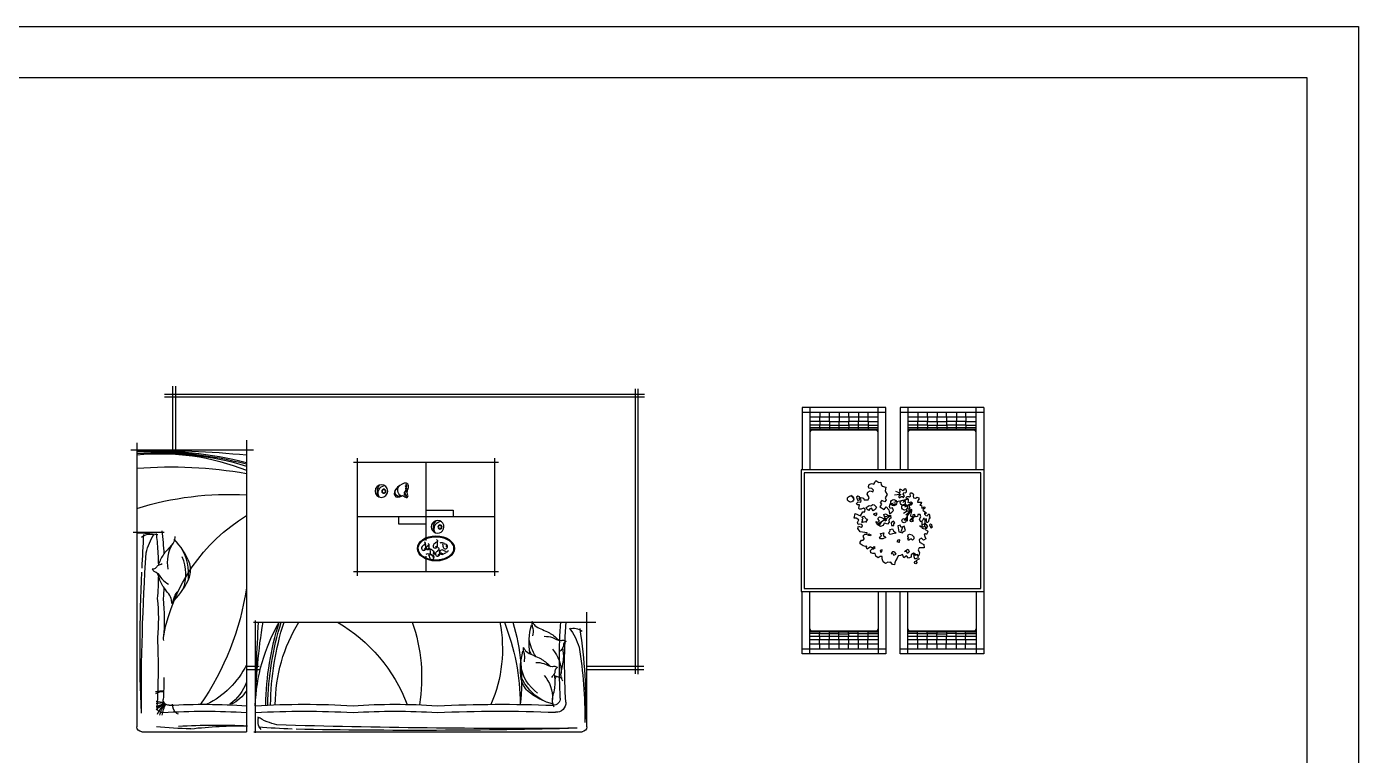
# Model space of a CAD drawing. Header units: inches. Extents: x 6.4 to 48.9, y 11.7 to 36.5.
# Drawn here: x 18.63 to 27.38, y 31.71 to 36.51 of the extents above; entities that cross this region are included whole.
import ezdxf

# ---------------------------------------------------------------- set-up
doc = ezdxf.new("R2010")
doc.units = ezdxf.units.IN
doc.header["$MEASUREMENT"] = 0
for name, color, linetype in [('02', 2, 'Continuous'), ('1', 1, 'Continuous'), ('4', 4, 'Continuous'), ('kadrbm', 4, 'Continuous')]:
    doc.layers.add(name, color=color, linetype=linetype)

# ---------------------------------------------------------------- blocks, each defined once
blk = doc.blocks.new('kadrbm')
at = {"layer": 'kadrbm', "color": 4}
blk.add_lwpolyline([(0, 0), (0, 24.7972), (21, 24.7972), (21, 0), (0, 0)], close=True, dxfattribs=at)
blk.add_lwpolyline([(20.6631, 0.3257), (20.6631, 24.4603), (0.3369, 24.4603), (0.3369, 0.3257), (20.6631, 0.3257)], dxfattribs=at)

msp = doc.modelspace()

# ---------------------------------------------------------------- linework, layer by layer
at = {"layer": '02'}
for p, q in [((23.8451, 33.971), (23.8451, 33.937)), ((23.9058, 33.971), (23.9083, 33.8528)), ((23.9723, 33.971), (23.9697, 33.8528)), ((24.0326, 33.971), (24.0326, 33.937)), ((24.0991, 33.971), (24.0966, 33.8528)), ((24.1594, 33.971), (24.1619, 33.8528)), ((24.4883, 33.971), (24.4861, 33.8528)), ((24.5489, 33.971), (24.5489, 33.937)), ((24.6154, 33.971), (24.6154, 33.937)), ((24.6757, 33.971), (24.6783, 33.8528)), ((24.7422, 33.971), (24.7397, 33.8528)), ((24.8026, 33.971), (24.8026, 33.937)), ((24.2286, 33.9386), (23.7786, 33.9386)), ((23.8451, 33.91), (23.7786, 33.91)), ((23.8451, 33.8877), (23.7786, 33.8877)), ((23.8429, 33.9386), (23.8429, 33.91)), ((23.9083, 33.9119), (23.8429, 33.9119)), ((23.8429, 33.8877), (23.8429, 33.8686)), ((23.9083, 33.8858), (23.8429, 33.8858)), ((23.8451, 33.9119), (23.8451, 33.8858)), ((23.9058, 33.91), (23.9723, 33.91)), ((23.9058, 33.8877), (23.9723, 33.8877)), ((23.9697, 33.9119), (24.0351, 33.9119)), ((23.9697, 33.8858), (24.0351, 33.8858)), ((24.0326, 33.9119), (24.0326, 33.8858)), ((24.0991, 33.91), (24.0326, 33.91)), ((24.0991, 33.8877), (24.0326, 33.8877)), ((24.0348, 33.9386), (24.0348, 33.91)), ((24.0348, 33.8877), (24.0348, 33.8686)), ((24.1619, 33.9119), (24.0966, 33.9119)), ((24.1619, 33.8858), (24.0966, 33.8858)), ((24.1594, 33.91), (24.2286, 33.91)), ((24.1594, 33.8877), (24.2286, 33.8877)), ((24.8718, 33.9386), (24.4218, 33.9386)), ((24.4883, 33.91), (24.4218, 33.91)), ((24.4883, 33.8877), (24.4218, 33.8877)), ((24.5514, 33.9119), (24.4861, 33.9119)), ((24.5514, 33.8858), (24.4861, 33.8858)), ((24.5489, 33.9119), (24.5489, 33.8858)), ((24.5489, 33.91), (24.6154, 33.91)), ((24.5489, 33.8877), (24.6154, 33.8877)), ((24.5511, 33.9386), (24.5511, 33.91)), ((24.5511, 33.8877), (24.5511, 33.8686)), ((24.6129, 33.9119), (24.6783, 33.9119)), ((24.6129, 33.8858), (24.6783, 33.8858)), ((24.6132, 33.9386), (24.6132, 33.91)), ((24.6132, 33.8877), (24.6132, 33.8686)), ((24.6154, 33.9119), (24.6154, 33.8858)), ((24.7422, 33.91), (24.6757, 33.91)), ((24.7422, 33.8877), (24.6757, 33.8877)), ((24.8051, 33.9119), (24.7397, 33.9119)), ((24.8051, 33.8858), (24.7397, 33.8858)), ((24.8026, 33.9119), (24.8026, 33.8858)), ((24.8026, 33.91), (24.8718, 33.91)), ((24.8026, 33.8877), (24.8718, 33.8877)), ((24.8048, 33.9386), (24.8048, 33.91)), ((24.8048, 33.8877), (24.8048, 33.8686)), ((24.2286, 33.8686), (23.7786, 33.8686)), ((24.2286, 33.8585), (23.7786, 33.8585)), ((24.2286, 33.8528), (23.7786, 33.8528)), ((23.8429, 33.8585), (23.8429, 33.8528)), ((23.8451, 33.8702), (23.8451, 33.8576)), ((24.0326, 33.8702), (24.0326, 33.8576)), ((24.0351, 33.8585), (24.0351, 33.8528)), ((24.8718, 33.8686), (24.4218, 33.8686)), ((24.8718, 33.8585), (24.4218, 33.8585)), ((24.8718, 33.8528), (24.4218, 33.8528)), ((24.5489, 33.8702), (24.5489, 33.8576)), ((24.5514, 33.8585), (24.5514, 33.8528)), ((24.6129, 33.8585), (24.6129, 33.8528)), ((24.6154, 33.8702), (24.6154, 33.8576)), ((24.8026, 33.8702), (24.8026, 33.8576)), ((24.8051, 33.8585), (24.8051, 33.8528)), ((24.3667, 33.4419), (24.3429, 33.4503)), ((24.0494, 33.4265), (24.0686, 33.4011)), ((24.4266, 33.4001), (24.3301, 33.3774)), ((24.3701, 33.4318), (24.3354, 33.4259)), ((24.4095, 33.3961), (24.3895, 33.377)), ((24.4219, 33.3587), (24.3927, 33.3591)), ((24.4524, 33.3737), (24.4013, 33.347)), ((24.451, 33.3765), (24.4219, 33.3587)), ((24.4187, 33.3219), (24.3935, 33.3062)), ((24.417, 33.2844), (24.3976, 33.2587)), ((24.4097, 33.2961), (24.4357, 33.3178)), ((24.4161, 33.2557), (24.417, 33.2844)), ((24.4191, 33.29), (24.4178, 33.2557)), ((24.4458, 33.3305), (24.4191, 33.29)), ((24.4357, 33.3178), (24.4405, 33.3269)), ((24.4573, 33.2787), (24.4414, 33.2653)), ((24.4682, 33.2955), (24.4476, 33.2594)), ((24.535, 33.2669), (24.5324, 33.2203)), ((24.5139, 33.2531), (24.5156, 33.2248)), ((24.535, 33.2416), (24.551, 33.2204)), ((24.4986, 33.0077), (24.4742, 32.9934)), ((24.2286, 32.5326), (23.7786, 32.5326)), ((23.8451, 32.5268), (23.7786, 32.5268)), ((23.8451, 32.5167), (23.7786, 32.5167)), ((24.2286, 32.4976), (23.7786, 32.4976)), ((23.8429, 32.5268), (23.8429, 32.5326)), ((23.9083, 32.5278), (23.8429, 32.5278)), ((23.8429, 32.4976), (23.8429, 32.5167)), ((23.9083, 32.5151), (23.8429, 32.5151)), ((23.8451, 32.5151), (23.8451, 32.5278)), ((23.8451, 32.4734), (23.8451, 32.4995)), ((23.9058, 32.4143), (23.9083, 32.5326)), ((23.9058, 32.5268), (23.9723, 32.5268)), ((23.9058, 32.5167), (23.9723, 32.5167)), ((23.9723, 32.4143), (23.9697, 32.5326)), ((23.9697, 32.5278), (24.0351, 32.5278)), ((23.9697, 32.5151), (24.0351, 32.5151)), ((24.0326, 32.5151), (24.0326, 32.5278)), ((24.0991, 32.5268), (24.0326, 32.5268)), ((24.0991, 32.5167), (24.0326, 32.5167)), ((24.0326, 32.4734), (24.0326, 32.4995)), ((24.0348, 32.4976), (24.0348, 32.5167)), ((24.0351, 32.5268), (24.0351, 32.5326)), ((24.0991, 32.4143), (24.0966, 32.5326)), ((24.1619, 32.5278), (24.0966, 32.5278)), ((24.1619, 32.5151), (24.0966, 32.5151)), ((24.1594, 32.4143), (24.1619, 32.5326)), ((24.1594, 32.5268), (24.2286, 32.5268)), ((24.1594, 32.5167), (24.2286, 32.5167)), ((24.8718, 32.5326), (24.4218, 32.5326)), ((24.4883, 32.5268), (24.4218, 32.5268)), ((24.4883, 32.5167), (24.4218, 32.5167)), ((24.8718, 32.4976), (24.4218, 32.4976)), ((24.4883, 32.4143), (24.4861, 32.5326)), ((24.5514, 32.5278), (24.4861, 32.5278)), ((24.5514, 32.5151), (24.4861, 32.5151)), ((24.5489, 32.5151), (24.5489, 32.5278)), ((24.5489, 32.5268), (24.6154, 32.5268)), ((24.5489, 32.5167), (24.6154, 32.5167)), ((24.5489, 32.4734), (24.5489, 32.4995)), ((24.5511, 32.4976), (24.5511, 32.5167)), ((24.5514, 32.5268), (24.5514, 32.5326)), ((24.6129, 32.5268), (24.6129, 32.5326)), ((24.6129, 32.5278), (24.6783, 32.5278)), ((24.6129, 32.5151), (24.6783, 32.5151)), ((24.6132, 32.4976), (24.6132, 32.5167)), ((24.6154, 32.5151), (24.6154, 32.5278)), ((24.6154, 32.4734), (24.6154, 32.4995)), ((24.6757, 32.4143), (24.6783, 32.5326)), ((24.7422, 32.5268), (24.6757, 32.5268)), ((24.7422, 32.5167), (24.6757, 32.5167)), ((24.7422, 32.4143), (24.7397, 32.5326)), ((24.8051, 32.5278), (24.7397, 32.5278)), ((24.8051, 32.5151), (24.7397, 32.5151)), ((24.8026, 32.5151), (24.8026, 32.5278)), ((24.8026, 32.5268), (24.8718, 32.5268)), ((24.8026, 32.5167), (24.8718, 32.5167)), ((24.8026, 32.4734), (24.8026, 32.4995)), ((24.8048, 32.4976), (24.8048, 32.5167)), ((24.8051, 32.5268), (24.8051, 32.5326)), ((24.2286, 32.4753), (23.7786, 32.4753)), ((24.2286, 32.4467), (23.7786, 32.4467)), ((23.8429, 32.4467), (23.8429, 32.4753)), ((23.8451, 32.4143), (23.8451, 32.4483)), ((24.0326, 32.4143), (24.0326, 32.4483)), ((24.0348, 32.4467), (24.0348, 32.4753)), ((24.8718, 32.4753), (24.4218, 32.4753)), ((24.8718, 32.4467), (24.4218, 32.4467)), ((24.5489, 32.4143), (24.5489, 32.4483)), ((24.5511, 32.4467), (24.5511, 32.4753)), ((24.6132, 32.4467), (24.6132, 32.4753)), ((24.6154, 32.4143), (24.6154, 32.4483)), ((24.8026, 32.4143), (24.8026, 32.4483)), ((24.8048, 32.4467), (24.8048, 32.4753)), ((20.0746, 32.302), (20.1594, 32.302)), ((20.0746, 32.2795), (20.1594, 32.2795))]:
    msp.add_line(p, q, dxfattribs=at)
for points in [[(24.0879, 33.4063), (24.095, 33.3909), (24.1092, 33.3971), (24.1021, 33.4042), (24.1073, 33.4153), (24.094, 33.4203), (24.0858, 33.4142)], [(24.5671, 33.2247), (24.573, 33.2119), (24.5848, 33.2171), (24.5789, 33.223), (24.5832, 33.2322), (24.5721, 33.2364), (24.5653, 33.2314)], [(24.4671, 33.0088), (24.4783, 33.0096), (24.4935, 33.0169), (24.4854, 33.035), (24.4732, 33.029), (24.4609, 33.0371), (24.463, 33.0229)]]:
    msp.add_lwpolyline(points, close=True, dxfattribs=at)
for centre, radius in [((24.0463, 33.4009), 0.0209), ((24.3301, 33.3774), 0.0202), ((24.3895, 33.377), 0.0162), ((24.4013, 33.347), 0.0186), ((24.3976, 33.2587), 0.0141), ((24.4476, 33.2594), 0.00906), ((24.5324, 33.2203), 0.0174), ((24.4742, 32.9834), 0.00863)]:
    msp.add_circle(centre, radius, dxfattribs=at)
for centre, start, end in [((23.7936, 33.8378), 89.99971, 180), ((24.2136, 33.8378), 0, 90.00029), ((24.4368, 33.8378), 89.99971, 180), ((24.8568, 33.8378), 0, 90.00029), ((23.7936, 32.5476), 180, 270.00029), ((24.2136, 32.5476), 269.99971, 0), ((24.4368, 32.5476), 180, 270.00029), ((24.8568, 32.5476), 269.99971, 0)]:
    msp.add_arc(centre, 0.015, start, end, dxfattribs=at)
at = {"layer": '02', "extrusion": (0, 0, -1)}
for centre, major_axis, start_param, end_param in [((19.4824, 31.3047), (-2.4111, 0.0009), 1.517408, 1.818592), ((19.4893, 27.9054), (5.8148, 0.0027), 4.689692, 4.813687), ((19.4321, 31.1553), (-2.5583, 0.001), 1.540117, 1.824283), ((19.4908, 31.6902), (-2.0144, 0.0016), 1.502351, 1.864054), ((19.5097, 32.1803), (1.5189, 0.0009), 4.610717, 5.094092), ((19.5827, 30.7992), (-2.8133, 0.0002), 1.489578, 1.746498), ((19.9578, 31.4088), (-2.0228, 0.0004), 1.267824, 1.628408), ((20.9625, 33.4534), (0.0417, 0.0001), 1.576582361648315, 7.859767668827901), ((20.9982, 33.4508), (-0.0629, 0.0004), -0.612907, 0.745486), ((20.9917, 33.4396), (0.0515, 0.0006), 2.652586, 4.535352), ((20.978, 33.4523), (0.00969, 0.00969), 4.712389, 10.995574), ((20.978, 33.4523), (0.00778, 0.00778), -1.570796, 4.712389), ((21.0813, 33.4473), (0.0298, 0.0001), 0.987897, 3.840176), ((21.1131, 33.4584), (-0.0439, 0), -1.082769, 0.910178), ((21.1141, 33.4443), (-0.0016, 0.0016), 4.712389, 10.995574), ((21.1241, 33.4887), (0.00436, 0.00436), 4.712389, 10.995574), ((21.1236, 33.4547), (-0.00321, 0.00321), 4.712389, 10.995574), ((21.1245, 33.4692), (0.00304, 0.00304), 4.712389, 10.995574), ((21.1771, 33.4438), (-0.0318, 0.0318), 5.100382, 5.942659), ((21.1023, 33.4147), (0.00636, 0.00636), -1.305642, 0.043648), ((21.1159, 33.4329), (-0.00363, 0.00363), 4.712389, 10.995574), ((21.125, 33.423), (-0.00244, 0.00244), 4.712389, 10.995574), ((20.6876, 32.2879), (1.1761, 0.002), 3.325221, 4.165815), ((21.3316, 33.2178), (-0.0416, 0.0013), 4.706743354626755, 10.98992866180634), ((21.3673, 33.2152), (-0.0629, 0.0003), -0.610709, 0.747683), ((21.3607, 33.204), (0.0515, 0.0004), 2.647928, 4.530694), ((21.347, 33.2167), (0.00969, 0.00969), -1.570796, 4.712389), ((21.347, 33.2167), (0.00778, 0.00778), 4.712389, 10.995574), ((21.2276, 33.1044), (0.00993, 0.00993), 1.281178, 1.860639), ((21.2392, 33.109), (0.00815, 0.00815), -0.453383, 1.214613), ((21.2671, 33.0905), (0.00993, 0.00993), 3.52801, 4.107471), ((21.2574, 33.0966), (0.00695, 0.00695), 1.281178, 1.860639), ((21.2655, 33.0999), (-0.00571, 0.00571), 1.117413, 2.785409), ((21.3071, 33.1208), (0.00993, 0.00993), 1.407021, 1.986482), ((21.3187, 33.0969), (-0.00729, 0.00729), 2.723575, 4.012097), ((21.3178, 33.0937), (-0.00748, 0.00748), 2.406127, 3.692334), ((21.3192, 33.124), (0.00815, 0.00815), -0.32754, 1.340456), ((21.3445, 33.1021), (-0.00993, 0.00993), 5.224649, 5.80411), ((21.3553, 33.1046), (-0.00815, 0.00815), 0.141828, 1.809824), ((21.3526, 33.0924), (-0.00993, 0.00993), 1.87639, 2.45585), ((21.3862, 33.1173), (-0.00993, 0.00993), 4.123221, 4.702682), ((21.3816, 33.0897), (0.00748, 0.00748), -0.266098, 1.020109), ((21.3792, 33.092), (-0.00729, 0.00729), 1.622147, 2.910669), ((21.2421, 33.0821), (-0.00729, 0.00729), 2.597732, 3.886254), ((21.2467, 33.0724), (-0.00221, 0.00221), 4.090274, 5.46836), ((21.2416, 33.0788), (0.00748, 0.00748), 0.709487, 1.995694), ((21.2646, 33.0305), (0.00815, 0.00815), 4.697171, 6.365167), ((21.2675, 33.081), (0.0051, 0.0051), 1.026936, 2.315458), ((21.2734, 33.0657), (-0.00815, 0.00815), 0.298775, 1.966771), ((21.2707, 33.0743), (-0.00155, 0.00155), 4.090274, 5.46836), ((21.2671, 33.0788), (-0.00524, 0.00524), 2.280284, 3.566491), ((21.285, 33.0869), (-0.00695, 0.00695), 5.098806, 5.678267), ((21.2639, 33.018), (0.00993, 0.00993), 0.148547, 0.728008), ((21.2689, 33.0541), (-0.00993, 0.00993), 2.033337, 2.612798), ((21.2932, 33.0479), (0.00993, 0.00993), 2.395379, 2.974839), ((21.306, 33.0734), (0.00993, 0.00993), 2.709372, 3.288833), ((21.293, 33.0198), (-0.00748, 0.00748), 1.147652, 2.433859), ((21.2902, 33.0217), (-0.00729, 0.00729), 1.465101, 2.753623), ((21.301, 33.0218), (-0.00221, 0.00221), 2.957642, 4.335729), ((21.2951, 33.0494), (-0.00729, 0.00729), 1.779094, 3.067616), ((21.3053, 33.0462), (-0.00221, 0.00221), 3.271636, 4.649722), ((21.2971, 33.0468), (-0.00748, 0.00748), 1.461646, 2.747853), ((21.322, 33.0867), (0.00221, 0.00221), 2.64532, 4.023407), ((21.3177, 33.0656), (-0.00993, 0.00993), 2.796322, 3.375783), ((21.329, 33.0708), (-0.00815, 0.00815), 1.061761, 2.729756), ((21.3334, 33.0441), (0.00729, 0.00729), 0.971283, 2.259805), ((21.3385, 33.0347), (0.00221, 0.00221), 2.463825, 3.841911), ((21.3331, 33.0408), (-0.00748, 0.00748), 2.224631, 3.510838), ((21.3579, 33.0539), (0.00993, 0.00993), 3.472357, 4.051818), ((21.3615, 33.0508), (0.00748, 0.00748), 1.942154, 3.228361), ((21.3571, 33.0438), (0.00221, 0.00221), 3.752144, 5.13023), ((21.3648, 33.0513), (-0.00729, 0.00729), 3.830399, 5.118921), ((21.381, 33.0724), (0.00993, 0.00993), 2.513845, 3.093305), ((21.381, 33.0306), (-0.00993, 0.00993), 0.048287, 0.627748), ((21.3898, 33.0903), (0.00221, 0.00221), 1.543892, 2.921979), ((21.3892, 33.063), (-0.00815, 0.00815), 2.35008, 4.018075), ((17.3821, 32.9262), (2.1131, 0.0627), -0.001357, 0.001494), ((17.3821, 32.9262), (1.4948, 1.4948), 0.810843, 0.8144), ((18.2812, 33.08), (1.8128, 0.0028), 0.148227, 0.605365), ((33.5752, 31.796), (-13.4441, 0.0504), 0.014516, 0.055399), ((23.913, 31.9682), (-3.7803, 0.0294), 0.011632, 0.157654), ((21.2924, 32.0063), (-1.1596, 0.0094), 0.02236, 0.520179), ((22.053, 32.0255), (-1.8506, 0.0073), 0.007686, 0.306454), ((22.0663, 32.0255), (1.8506, 0.0119), 3.159645, 3.458413), ((22.0841, 32.0255), (-1.8506, 0.0073), 0.007686, 0.306454), ((21.3034, 32.0447), (1.0388, 0.0091), 3.153786, 3.703837), ((20.1303, 31.6668), (-1.0721, 0.0058), 2.097304, 2.770651), ((20.1257, 32.228), (-1.1009, 0.0006), 2.805236, 3.30557), ((20.8426, 32.4149), (0.9152, 0.0006), -0.192637, 0.411096), ((20.3674, 32.0378), (1.5078, 0.0048), -0.372239, -0.00471), ((20.5311, 32.1985), (1.3523, 0.0042), -0.291177, 0.1133), ((22.3718, 32.4533), (-0.4394, 0.0019), -0.156105, 0.266155), ((26.2915, 32.3178), (-4.1596, 0.0007), -0.054574, 0.066288), ((22.2082, 32.5208), (-0.2781, 0.0029), -0.60212, -0.159787), ((22.3157, 32.2822), (-0.4394, 0.0017), -0.155629, 0.266631), ((22.2579, 32.5555), (0.2521, 0.2521), 3.404791, 3.488583), ((21.9131, 32.2619), (0.2301, 0.0001), -0.712348, 0.039561), ((19.5641, 32.5632), (-0.57, 0.0068), 3.590537, 4.247356), ((22.1521, 32.3497), (-0.2781, 0.0035), -0.957512, -0.162033), ((22.1016, 32.4249), (0.1192, 0.1192), 3.671473, 3.699654), ((22.2018, 32.3843), (0.3565, 0.0038), 2.108156, 2.713857), ((21.857, 32.0908), (0.2301, 0.0001), -0.712258, 0.039651), ((22.2589, 32.648), (0.3107, 0.3107), 2.6059, 2.724583), ((24.1793, 31.3118), (1.6009, 1.6009), 4.33739, 4.344413), ((24.3349, 31.8123), (-2.225, 0.4185), -0.000511, 0.001651), ((19.5246, 31.9648), (0.1237, 0.1237), -1.063264, -0.728248), ((19.5307, 32.0312), (-0.0734, 0.0734), 0.256662, 0.822824), ((19.7713, 32.3095), (-0.3239, 0.0091), 3.472482, 4.038287), ((19.8801, 32.2563), (-0.2264, 0.0104), 3.634551, 4.231493), ((22.0455, 32.2538), (0.1682, 0.0108), 2.45174, 2.978197), ((22.2028, 32.4769), (-0.4394, 0.0033), -1.328561, -0.886824), ((19.5288, 32.2446), (0.1283, 0.1283), 2.319306, 2.619182), ((19.486, 32.2703), (-0.1514, 0.1514), 3.692087, 3.947877), ((19.4176, 32.2446), (-0.1553, 0.1553), 3.353079, 3.629108), ((19.609, 31.8874), (0.1274, 0.1274), -1.566655, -1.168518), ((19.2586, 32.4701), (-0.3513, 0.3513), 3.330826, 3.459304), ((19.6208, 31.9374), (-0.1386, 0.0044), 0.331754, 0.953392), ((19.6567, 31.9471), (-0.1544, 0.0061), 0.16702, 0.714417), ((19.8989, 31.8972), (-0.3863, 0.0293), 0.136247, 0.337868), ((19.664, 32.0487), (-0.0529, 0.0529), 4.614478, 5.525562), ((19.6279, 32.0048), (-0.0127, 0.0127), 3.874634, 4.614478), ((19.7077, 31.9081), (-0.0127, 0.0127), 3.818572, 3.930441)]:
    msp.add_ellipse(centre, major_axis=major_axis, ratio=1, start_param=start_param, end_param=end_param, dxfattribs=at)
at = {"layer": '02'}
for centre, major_axis, ratio, start_param, end_param in [((21.0942, 33.4592), (0.0423, 0.0392), 0.552002, -0.946287, 4.316037), ((21.1196, 33.4277), (-0.0154, 0.0138), 0.599351, 1.410442, 4.045324), ((19.784, 32.9829), (0.1627, 0.1627), 1, 1.791848, 2.543757), ((19.2912, 32.8223), (0.3107, 0.3107), 1, 5.85185, 6.293588), ((21.3207, 33.0761), (-0.1217, 0), 0.679445, 3.141593, 9.424778), ((21.2406, 33.0783), (0.0052, 0.0147), 0.940394, 0.803029, 5.480157), ((21.2455, 33.0921), (0.0042, 0.0121), 0.571419, -1.299456, 1.299456), ((21.2699, 33.0881), (0.00297, 0.00845), 0.571419, -1.299456, 1.299456), ((21.3168, 33.0934), (0.007, 0.0139), 0.940394, 0.803029, 5.480157), ((21.3233, 33.1064), (0.0057, 0.0114), 0.571419, -1.299456, 1.299456), ((21.3728, 33.1004), (-0.0076, 0.0103), 0.571419, -1.299456, 1.299456), ((21.3815, 33.0886), (-0.0093, 0.0125), 0.940394, 0.803029, 5.480157), ((19.3384, 32.9019), (-0.2521, 0.2521), 1, 3.840108, 4.445809), ((19.3989, 32.9069), (-0.1967, 0.1967), 1, 3.551055, 4.346534), ((21.2665, 33.0784), (0.0036, 0.0103), 0.940394, 0.803029, 5.480157), ((21.2826, 33.029), (-0.00914, 0.00897), 0.571419, -1.299456, 1.299456), ((21.293, 33.0188), (-0.0111, 0.0109), 0.940394, 0.803029, 5.480157), ((21.29, 33.0587), (-0.0059, 0.0114), 0.571419, -1.299456, 1.299456), ((21.2968, 33.0458), (-0.0072, 0.0138), 0.940394, 0.803029, 5.480157), ((21.3321, 33.0403), (0.0043, 0.0149), 0.940394, 0.803029, 5.480157), ((21.3362, 33.0543), (0.0036, 0.0123), 0.571419, -1.299456, 1.299456), ((21.3607, 33.0515), (-0.0155, 0), 0.940394, 3.944621, 8.621749), ((21.3753, 33.0515), (0.0128, 0), 0.571419, -1.299456, 1.299456), ((19.5391, 32.9364), (0.1192, 0.1192), 1, 5.199833, 5.72629), ((19.2912, 33.0473), (0.3107, 0.3107), 1, 4.701987, 5.124247)]:
    msp.add_ellipse(centre, major_axis=major_axis, ratio=ratio, start_param=start_param, end_param=end_param, dxfattribs=at)
for points, knots in [([(19.6048, 33.1541), (19.6033, 33.1424), (19.6, 33.1155), (19.5702, 33.0828), (19.5448, 33.0556), (19.5154, 33.0175), (19.5032, 32.9878), (19.4939, 32.9644)], [0, 0, 0, 0, 38.899524, 89.189127, 142.940713, 165.99824, 250.276985, 250.276985, 250.276985, 250.276985]), ([(21.437, 33.0761), (21.437, 33.0799), (21.4365, 33.0837), (21.4346, 33.0923), (21.4328, 33.0971), (21.4278, 33.1064), (21.4247, 33.1109), (21.417, 33.1195), (21.4125, 33.1236), (21.4024, 33.1312), (21.3968, 33.1347), (21.3846, 33.1408), (21.3781, 33.1435), (21.3642, 33.1479), (21.357, 33.1497), (21.3421, 33.1522), (21.3345, 33.153), (21.3192, 33.1536), (21.3115, 33.1533), (21.2963, 33.1519), (21.2888, 33.1506), (21.2744, 33.1472), (21.2674, 33.145), (21.2543, 33.1397), (21.2481, 33.1366), (21.2368, 33.1298), (21.2317, 33.126), (21.2227, 33.1179), (21.2188, 33.1136), (21.2124, 33.1046), (21.2099, 33.0999), (21.2062, 33.0904), (21.2051, 33.0856), (21.2042, 33.0759), (21.2044, 33.071), (21.2063, 33.0613), (21.208, 33.0565), (21.2127, 33.0472), (21.2157, 33.0426), (21.2231, 33.0339), (21.2275, 33.0298), (21.2374, 33.0221), (21.2429, 33.0186), (21.2549, 33.0123), (21.2614, 33.0095), (21.2751, 33.0049), (21.2823, 33.0031), (21.2971, 33.0003), (21.3047, 32.9994), (21.32, 32.9987), (21.3277, 32.9988), (21.3429, 33.0001), (21.3504, 33.0013), (21.365, 33.0046), (21.372, 33.0067), (21.3853, 33.0118), (21.3915, 33.0148), (21.403, 33.0214), (21.4082, 33.0252), (21.4175, 33.0332), (21.4215, 33.0374), (21.4281, 33.0463), (21.4308, 33.051), (21.4348, 33.0605), (21.436, 33.0653), (21.4368, 33.0721), (21.437, 33.0741), (21.437, 33.0761)], [0, 0, 0, 0, 0.152079, 0.152079, 0.347276, 0.347276, 0.542473, 0.542473, 0.737669, 0.737669, 0.932866, 0.932866, 1.128063, 1.128063, 1.32326, 1.32326, 1.518457, 1.518457, 1.713654, 1.713654, 1.908851, 1.908851, 2.104047, 2.104047, 2.299244, 2.299244, 2.494441, 2.494441, 2.689638, 2.689638, 2.884835, 2.884835, 3.080032, 3.080032, 3.275229, 3.275229, 3.470406, 3.470406, 3.665583, 3.665583, 3.860761, 3.860761, 4.055938, 4.055938, 4.251115, 4.251115, 4.446293, 4.446293, 4.64147, 4.64147, 4.836647, 4.836647, 5.031825, 5.031825, 5.227002, 5.227002, 5.422179, 5.422179, 5.617357, 5.617357, 5.812534, 5.812534, 6.007711, 6.007711, 6.202889, 6.202889, 6.283185, 6.283185, 6.283185, 6.283185]), ([(19.4554, 32.9407), (19.4621, 32.9405), (19.477, 32.94), (19.4861, 32.9627), (19.5056, 32.9693), (19.5166, 32.9743), (19.5214, 32.9765)], [0, 0, 0, 0, 18.589978, 41.525003, 62.651532, 78.574741, 78.574741, 78.574741, 78.574741]), ([(19.456, 32.9407), (19.4601, 32.9342), (19.4663, 32.9242), (19.4962, 32.9146), (19.5149, 32.8716), (19.5472, 32.8509), (19.5635, 32.8406)], [0, 0, 0, 0, 22.186126, 34.111613, 91.641428, 149.507393, 149.507393, 149.507393, 149.507393]), ([(19.5838, 32.7127), (19.5835, 32.7244), (19.5827, 32.7515), (19.5561, 32.7869), (19.5334, 32.8164), (19.5073, 32.8579), (19.4979, 32.8897), (19.4906, 32.9148)], [0, 0, 0, 0, 38.899524, 89.189127, 142.940713, 165.99824, 253.631485, 253.631485, 253.631485, 253.631485]), ([(19.5838, 32.7127), (19.5876, 32.7183), (19.5966, 32.7318), (19.6007, 32.765), (19.6172, 32.7852), (19.6276, 32.7981)], [0, 0, 0, 0, 20.524461, 48.700523, 97.818339, 97.818339, 97.818339, 97.818339]), ([(21.9508, 32.5961), (21.9503, 32.5893), (21.9493, 32.5731), (21.9624, 32.5424), (21.9583, 32.5166), (21.9557, 32.5002)], [0, 0, 0, 0, 20.524461, 48.700523, 97.818339, 97.818339, 97.818339, 97.818339]), ([(21.9508, 32.5961), (21.957, 32.5861), (21.9712, 32.5631), (22.0119, 32.5458), (22.0464, 32.5316), (22.0898, 32.5088), (22.1138, 32.486), (22.1328, 32.4679)], [0, 0, 0, 0, 38.899524, 89.189127, 142.940713, 165.99824, 253.631485, 253.631485, 253.631485, 253.631485]), ([(22.1756, 32.4629), (22.1689, 32.4665), (22.1585, 32.472), (22.1278, 32.4654), (22.0901, 32.4932), (22.0517, 32.4948), (22.0325, 32.4957)], [0, 0, 0, 0, 22.186126, 34.111613, 91.641428, 149.507393, 149.507393, 149.507393, 149.507393]), ([(21.8947, 32.425), (21.8942, 32.4182), (21.8932, 32.402), (21.9063, 32.3713), (21.9022, 32.3455), (21.8996, 32.3291)], [0, 0, 0, 0, 20.524461, 48.700523, 97.818339, 97.818339, 97.818339, 97.818339]), ([(21.8947, 32.425), (21.9009, 32.415), (21.9151, 32.392), (21.9558, 32.3747), (21.9903, 32.3605), (22.0337, 32.3377), (22.0578, 32.3149), (22.0767, 32.2968)], [0, 0, 0, 0, 38.899524, 89.189127, 142.940713, 165.99824, 253.631485, 253.631485, 253.631485, 253.631485]), ([(22.1762, 32.4632), (22.1703, 32.4601), (22.1572, 32.453), (22.1607, 32.4288), (22.1471, 32.4133), (22.1401, 32.4034), (22.137, 32.3992)], [0, 0, 0, 0, 18.589978, 41.525003, 62.651532, 78.574741, 78.574741, 78.574741, 78.574741]), ([(22.154, 32.2037), (22.1493, 32.2146), (22.1387, 32.2394), (22.1481, 32.2827), (22.1564, 32.319), (22.1628, 32.3667), (22.1584, 32.3984), (22.1547, 32.4234)], [0, 0, 0, 0, 38.899524, 89.189127, 142.940713, 165.99824, 250.276985, 250.276985, 250.276985, 250.276985]), ([(22.1195, 32.2918), (22.1128, 32.2954), (22.1024, 32.3008), (22.0718, 32.2942), (22.034, 32.3221), (21.9956, 32.3237), (21.9764, 32.3245)], [0, 0, 0, 0, 22.186126, 34.111613, 91.641428, 149.507393, 149.507393, 149.507393, 149.507393]), ([(22.1201, 32.2921), (22.1142, 32.2889), (22.1011, 32.2818), (22.1046, 32.2577), (22.091, 32.2422), (22.084, 32.2323), (22.0809, 32.2281)], [0, 0, 0, 0, 18.589978, 41.525003, 62.651532, 78.574741, 78.574741, 78.574741, 78.574741]), ([(22.0979, 32.0326), (22.0932, 32.0434), (22.0826, 32.0683), (22.092, 32.1116), (22.1003, 32.1479), (22.1067, 32.1955), (22.1024, 32.2273), (22.0986, 32.2522)], [0, 0, 0, 0, 38.899524, 89.189127, 142.940713, 165.99824, 250.276985, 250.276985, 250.276985, 250.276985])]:
    msp.add_open_spline(points, degree=3, knots=knots, dxfattribs=at)
at = {"layer": '1', "extrusion": (0, 0, -1)}
for centre, major_axis, start_param, end_param in [((17.3821, 32.9262), (2.1021, 0.224), 0.119979, 0.191429), ((18.3018, 32.6136), (-1.194, 0.0012), 3.029292, 3.245558), ((15.3423, 32.2847), (4.1519, 0.0021), -0.048584, 0.060791), ((15.3811, 32.2847), (-0.2642, 4.1435), 1.58538, 1.58995), ((22.0931, 32.0891), (-0.0318, 0.0318), 2.301783, 3.983216), ((19.5226, 32.0324), (0.0255, 0.0255), 2.290228, 3.987273), ((19.7992, 27.846), (-4.1596, 0.0004), 1.504739, 1.637156)]:
    msp.add_ellipse(centre, major_axis=major_axis, ratio=1, start_param=start_param, end_param=end_param, dxfattribs=at)
at = {"layer": '4'}
for p, q in [((19.592, 33.7239), (19.592, 34.1422)), ((19.61, 33.7239), (19.61, 34.1422)), ((19.5362, 34.0909), (22.6912, 34.0909)), ((19.5362, 34.0729), (22.6912, 34.0729)), ((22.6304, 34.1251), (22.6304, 32.2521)), ((22.6484, 34.1251), (22.6484, 32.2497)), ((24.2786, 34.0028), (23.7286, 34.0028)), ((23.7286, 34.0028), (23.7286, 33.5927)), ((24.2786, 33.971), (23.7286, 33.971)), ((23.7786, 34.0028), (23.7786, 33.5927)), ((24.2286, 33.5927), (24.2286, 34.0028)), ((24.2786, 33.5927), (24.2786, 34.0028)), ((24.3718, 34.0028), (24.3718, 33.5927)), ((24.9218, 34.0028), (24.3718, 34.0028)), ((24.9218, 33.971), (24.3718, 33.971)), ((24.4218, 34.0028), (24.4218, 33.5927)), ((24.8718, 33.5927), (24.8718, 34.0028)), ((24.9218, 34.0028), (24.9218, 32.3826)), ((19.3153, 33.7239), (20.1219, 33.7239)), ((19.3546, 33.7701), (19.3546, 31.9022)), ((20.0746, 33.7883), (20.0746, 31.8707)), ((20.7778, 33.6431), (21.7318, 33.6431)), ((20.8048, 32.8961), (20.8048, 33.6701)), ((21.2548, 33.6431), (21.2548, 33.1289)), ((21.7048, 33.6701), (21.7048, 32.8961)), ((24.9218, 33.5927), (23.7218, 33.5927)), ((23.7218, 33.5927), (23.7218, 32.7927)), ((24.9018, 33.5727), (23.7418, 33.5727)), ((23.7418, 33.5727), (23.7418, 32.8127)), ((24.9018, 32.8127), (24.9018, 33.5727)), ((21.7048, 33.2831), (20.8048, 33.2831)), ((21.0748, 33.2831), (21.0748, 33.2381)), ((21.2548, 33.3281), (21.4348, 33.3281)), ((21.4348, 33.3281), (21.4348, 33.2831)), ((24.3092, 33.2893), (24.271, 33.2835)), ((24.3034, 33.2858), (24.2791, 33.2684)), ((19.3312, 33.1839), (19.5346, 33.1839)), ((21.0748, 33.2381), (21.2548, 33.2381)), ((24.2675, 33.2614), (24.2257, 33.2359)), ((24.2489, 33.2521), (24.2327, 33.2243)), ((24.3869, 33.2139), (24.3776, 33.1861)), ((21.2548, 33.0243), (21.2548, 32.9231)), ((21.7318, 32.9231), (20.7778, 32.9231)), ((23.7218, 32.7927), (24.9218, 32.7927)), ((23.7286, 32.3826), (23.7286, 32.7927)), ((23.7418, 32.8127), (24.9018, 32.8127)), ((23.7786, 32.3826), (23.7786, 32.7927)), ((24.2286, 32.7927), (24.2286, 32.3826)), ((24.2786, 32.7927), (24.2786, 32.3826)), ((24.3718, 32.3826), (24.3718, 32.7927)), ((24.4218, 32.3826), (24.4218, 32.7927)), ((24.8718, 32.7927), (24.8718, 32.3826)), ((22.313, 31.9022), (22.313, 32.6568)), ((20.1208, 32.5907), (22.372, 32.5907)), ((20.1333, 32.6023), (20.1333, 31.8633)), ((24.2786, 32.4143), (23.7286, 32.4143)), ((24.9218, 32.4143), (24.3718, 32.4143)), ((24.2786, 32.3826), (23.7286, 32.3826)), ((24.9218, 32.3826), (24.3718, 32.3826)), ((22.313, 32.302), (22.6872, 32.302)), ((22.313, 32.2795), (22.6872, 32.2795)), ((19.3861, 31.8707), (20.0746, 31.8707)), ((20.1245, 31.8707), (22.2815, 31.8707))]:
    msp.add_line(p, q, dxfattribs=at)
msp.add_lwpolyline([(24.4994, 33.2266), (24.5033, 33.2206), (24.5247, 33.2175), (24.5329, 33.2235), (24.541, 33.2154), (24.5368, 33.2013), (24.5512, 33.1911), (24.5541, 33.1861), (24.546, 33.1679), (24.5389, 33.1709), (24.5308, 33.169), (24.5347, 33.1546), (24.541, 33.1384), (24.5258, 33.1311), (24.5114, 33.1434), (24.4973, 33.1355), (24.5004, 33.1182), (24.5289, 33.1018), (24.5297, 33.0805), (24.4962, 33.0795), (24.4902, 33.0672), (24.5004, 33.047), (24.4941, 33.0287), (24.4781, 33.0348), (24.4608, 33.0441), (24.4454, 33.0329), (24.4446, 33.0175), (24.4263, 33.0116), (24.414, 33.0277), (24.3957, 33.0135), (24.3867, 33.037), (24.3736, 33.0297), (24.3593, 33.0278), (24.3532, 33.0114), (24.341, 32.9954), (24.337, 32.981), (24.3359, 32.9679), (24.3228, 32.971), (24.3116, 32.986), (24.3045, 32.9831), (24.2904, 32.9852), (24.275, 32.976), (24.2598, 32.9871), (24.2548, 33.0083), (24.2529, 33.0226), (24.2415, 33.0237), (24.2285, 33.0145), (24.2132, 33.0257), (24.2071, 33.0418), (24.1919, 33.0428), (24.1788, 33.048), (24.1778, 33.0632), (24.188, 33.0734), (24.198, 33.0734), (24.2071, 33.0826), (24.2011, 33.0865), (24.1899, 33.0774), (24.1847, 33.0825), (24.1747, 33.0867), (24.1716, 33.0815), (24.1564, 33.0705), (24.1503, 33.0824), (24.1524, 33.0907), (24.1451, 33.0896), (24.13, 33.0927), (24.1087, 33.1057), (24.1098, 33.1171), (24.1177, 33.1312), (24.1301, 33.1312), (24.1381, 33.1413), (24.1331, 33.1445), (24.1289, 33.1587), (24.1391, 33.1689), (24.1524, 33.1697), (24.1564, 33.1779), (24.1098, 33.1858), (24.0946, 33.2072), (24.0975, 33.2222), (24.1158, 33.2164), (24.125, 33.2214), (24.1208, 33.2335), (24.1077, 33.2366), (24.0967, 33.2335), (24.0925, 33.2476), (24.0996, 33.263), (24.0834, 33.2751), (24.0702, 33.274), (24.0773, 33.3056), (24.1108, 33.2908), (24.1269, 33.3169), (24.1402, 33.3177), (24.1412, 33.335), (24.1321, 33.3404), (24.1158, 33.3341), (24.1027, 33.3352), (24.1005, 33.3412), (24.1057, 33.3626), (24.0905, 33.3637), (24.0853, 33.3726), (24.0955, 33.3828), (24.1138, 33.3808), (24.1148, 33.3918), (24.1069, 33.398), (24.1159, 33.4112), (24.1302, 33.4072), (24.1362, 33.3949), (24.1614, 33.396), (24.1677, 33.4101), (24.1544, 33.4334), (24.1594, 33.4467), (24.1748, 33.4538), (24.1808, 33.4519), (24.1929, 33.4478), (24.197, 33.4599), (24.1858, 33.4711), (24.1656, 33.4713), (24.1635, 33.4834), (24.1677, 33.4975), (24.1837, 33.5036), (24.1991, 33.4986), (24.2062, 33.5098), (24.2122, 33.5238), (24.2254, 33.5148), (24.2295, 33.5107), (24.2457, 33.5127), (24.2478, 33.4944), (24.2538, 33.4863), (24.2782, 33.4782), (24.2742, 33.4559), (24.2751, 33.4488), (24.2863, 33.4297), (24.2732, 33.4083), (24.2792, 33.396), (24.272, 33.3829), (24.2599, 33.387), (24.2507, 33.392), (24.2407, 33.3779), (24.2488, 33.3677), (24.2395, 33.3504), (24.2671, 33.3331), (24.2792, 33.3494), (24.2985, 33.33), (24.3015, 33.3046), (24.3168, 33.3138), (24.3281, 33.325), (24.3229, 33.3423), (24.3056, 33.3392), (24.3025, 33.3523), (24.3065, 33.3687), (24.3219, 33.3737), (24.3239, 33.3616), (24.341, 33.3708)], dxfattribs=at)
for points in [[(24.3642, 33.4207), (24.3625, 33.4141), (24.3684, 33.4082), (24.3784, 33.4183), (24.3888, 33.4165), (24.393, 33.4089), (24.4005, 33.4216), (24.3913, 33.4325), (24.3954, 33.4436), (24.4064, 33.441), (24.414, 33.4486), (24.4141, 33.4554), (24.4098, 33.4681), (24.3988, 33.4656), (24.3921, 33.4538), (24.3777, 33.463), (24.3677, 33.463), (24.3701, 33.4488), (24.3642, 33.4377), (24.376, 33.4308)], [(24.5333, 33.3023), (24.5416, 33.2922), (24.5501, 33.2907), (24.5534, 33.294), (24.5553, 33.299), (24.5586, 33.304), (24.561, 33.3016), (24.5679, 33.2898), (24.5628, 33.2846), (24.5695, 33.2778), (24.5662, 33.2728), (24.5612, 33.2678), (24.5595, 33.2542), (24.551, 33.2458), (24.5466, 33.2466), (24.5443, 33.2593), (24.5459, 33.2695), (24.5426, 33.2711), (24.535, 33.2669), (24.5307, 33.2678), (24.5308, 33.2745), (24.5248, 33.2719), (24.5189, 33.2594), (24.5095, 33.2501), (24.5053, 33.2525), (24.5002, 33.2678), (24.5087, 33.2846), (24.5045, 33.2991), (24.4934, 33.2998), (24.4894, 33.299), (24.4851, 33.2863), (24.4774, 33.2839), (24.4715, 33.2863), (24.4681, 33.2981), (24.4563, 33.2964), (24.453, 33.283), (24.4453, 33.2837), (24.4429, 33.2948), (24.4462, 33.3116), (24.4487, 33.321), (24.4495, 33.3319), (24.4318, 33.326), (24.4242, 33.3184), (24.415, 33.3227), (24.4133, 33.3345), (24.4233, 33.3397), (24.4294, 33.3337), (24.437, 33.3413), (24.431, 33.3522), (24.4395, 33.3642), (24.4478, 33.3624), (24.453, 33.3742), (24.4419, 33.3801), (24.4301, 33.3752), (24.4242, 33.3777), (24.4268, 33.3869), (24.4275, 33.3997), (24.4115, 33.4056), (24.414, 33.4132), (24.4182, 33.4174), (24.4301, 33.4173), (24.4336, 33.4124), (24.441, 33.4199), (24.4369, 33.4327), (24.4403, 33.441), (24.4495, 33.4419), (24.458, 33.4351), (24.4605, 33.4309), (24.458, 33.4199), (24.4589, 33.4089), (24.4741, 33.4055), (24.4842, 33.4124), (24.4934, 33.4081), (24.4962, 33.4022), (24.4893, 33.3904), (24.4851, 33.381), (24.4969, 33.381), (24.5121, 33.381), (24.5095, 33.3718), (24.501, 33.3616), (24.5121, 33.3574), (24.5154, 33.3455), (24.5121, 33.3422), (24.5222, 33.3404), (24.5298, 33.3498), (24.5366, 33.3413), (24.5232, 33.3328), (24.5222, 33.3269), (24.5341, 33.3167), (24.5459, 33.3101), (24.5392, 33.3033), (24.5333, 33.3075)], [(24.2072, 33.331), (24.1944, 33.3229), (24.1829, 33.3414), (24.1724, 33.3356), (24.1655, 33.3263), (24.1562, 33.331), (24.1492, 33.3449), (24.1689, 33.3576), (24.1805, 33.3553), (24.1921, 33.3646), (24.2014, 33.3623), (24.2165, 33.3472)], [(24.1249, 33.2463), (24.1179, 33.2486), (24.1272, 33.2579), (24.1225, 33.2626), (24.1295, 33.2765), (24.1202, 33.2811), (24.1341, 33.2881), (24.1515, 33.2684), (24.1585, 33.2684), (24.1446, 33.2475), (24.1411, 33.251)], [(24.2176, 33.2997), (24.2107, 33.2904), (24.1991, 33.2997), (24.2014, 33.3066), (24.2165, 33.3101)], [(24.3081, 33.2951), (24.3115, 33.2753), (24.3023, 33.2707), (24.2988, 33.2603), (24.2999, 33.2498), (24.2883, 33.2359), (24.2791, 33.2406), (24.2663, 33.2417), (24.2605, 33.2266), (24.242, 33.2197), (24.2246, 33.2301), (24.2118, 33.2521), (24.2234, 33.2498), (24.2373, 33.2545), (24.2257, 33.273), (24.2373, 33.2846), (24.2501, 33.2788), (24.2628, 33.273), (24.2744, 33.2568), (24.2837, 33.2614), (24.271, 33.2788), (24.2652, 33.2985), (24.2756, 33.3043), (24.2953, 33.2916)], [(24.3208, 33.171), (24.3057, 33.1675), (24.2964, 33.1791), (24.3034, 33.1884), (24.3069, 33.1965), (24.3034, 33.2), (24.3208, 33.2058), (24.3289, 33.1907), (24.3451, 33.1768)], [(24.3289, 33.2556), (24.3139, 33.2452), (24.315, 33.2278), (24.3301, 33.2267), (24.3301, 33.2406), (24.3382, 33.244)], [(24.3718, 33.229), (24.3568, 33.2255), (24.3637, 33.1861), (24.3892, 33.1791), (24.3904, 33.1849), (24.4066, 33.1942), (24.3985, 33.2232), (24.3788, 33.2127)], [(24.1654, 33.1617), (24.1596, 33.1628), (24.1654, 33.171), (24.1805, 33.1652), (24.177, 33.1594)], [(24.2582, 33.1385), (24.2419, 33.1385), (24.2373, 33.1501), (24.2501, 33.1559), (24.2431, 33.1745), (24.2651, 33.1779), (24.2605, 33.164), (24.2791, 33.1478)], [(24.3637, 33.1165), (24.3672, 33.1177), (24.3695, 33.1316), (24.3579, 33.1293), (24.3509, 33.1223)], [(24.4286, 33.1467), (24.4217, 33.1536), (24.4251, 33.1664), (24.4333, 33.1699), (24.4483, 33.1664), (24.4622, 33.1525), (24.4611, 33.1397), (24.4541, 33.1304), (24.4449, 33.1397), (24.4367, 33.1339), (24.4263, 33.1281), (24.4228, 33.1432)], [(24.2408, 33.0631), (24.2431, 33.0516), (24.2512, 33.0527), (24.2547, 33.0678)], [(24.3208, 33.0527), (24.3127, 33.0423), (24.3266, 33.04), (24.3289, 33.0307), (24.3358, 33.033), (24.3463, 33.0388), (24.3382, 33.0516), (24.3312, 33.0539)], [(24.4309, 33.0539), (24.4205, 33.0435), (24.4158, 33.0527), (24.4008, 33.0562), (24.4159, 33.0667), (24.424, 33.0701)]]:
    msp.add_lwpolyline(points, close=True, dxfattribs=at)
at = {"layer": '4', "extrusion": (0, 0, -1)}
for centre, major_axis, start_param, end_param in [((19.3767, 32.5906), (0.5876, 0.0011), 4.676608, 4.910538), ((17.3197, 32.9296), (2.2145, 0.0517), -0.095759, -0.026075), ((19.4399, 33.0857), (-0.0847, 0.0003), 0.863697, 1.906428), ((33.586, 32.3238), (-14.21, 0.1347), 0.034302, 0.049943), ((19.8614, 32.935), (-0.4587, 0.0231), 0.194997, 0.492392), ((17.3821, 32.9262), (2.106, 0.1836), -0.030839, -0.005768), ((17.3821, 32.9262), (2.1135, 0.046), -0.070992, -0.009244), ((17.3821, 32.9262), (2.1092, 0.1418), -0.013163, 0.003856), ((33.812, 32.0911), (-14.4277, 0.0604), -0.011068, 0.062081), ((29.3471, 32.4207), (-9.9718, 0.0157), -0.044603, 0.048541), ((17.3821, 32.9262), (-0.0619, 2.1131), 1.569063, 1.579943), ((17.3197, 32.9296), (-2.2131, 0.0948), 3.148605, 3.181672), ((18.3406, 32.6136), (-1.194, 0.0012), 3.029292, 3.245558), ((26.3261, 32.3178), (-4.1596, 0.0046), -0.061995, 0.065334), ((22.2262, 32.4666), (0.0847, 0.0002), 4.37485, 5.417581), ((21.7949, 32.267), (0.4934, 0.0307), -0.554868, -0.268233), ((19.3491, 32.0802), (2.954, 0.0055), -0.157422, 0.052033), ((19.0977, 31.9422), (3.2017, 0.0177), -0.146586, 0.008724), ((15.3811, 32.2847), (-4.1518, 0.0364), 3.146579, 3.181687), ((19.5641, 32.0802), (-0.0255, 0.0255), 3.870924, 5.546653), ((19.7992, 27.8912), (-4.1596, 0.0015), 1.514363, 1.636881), ((20.4545, 26.427), (-5.6238, 0.0008), 1.513503, 1.627795), ((21.0519, 27.8912), (-4.1596, 0.0001), 1.504323, 1.637224), ((21.7411, 22.7564), (-9.2944, 0.002), 1.526133, 1.608194), ((22.1113, 32.0609), (0.063, 0.0005), -0.053135, 1.638842), ((20.4545, 26.3818), (-5.6238, 0.001), 1.51348, 1.627773), ((20.2357, 31.9388), (-0.0847, 0.0012), -0.717687, 0.325044), ((20.3865, 32.3603), (0.4588, 0.021), 1.861869, 2.159265), ((21.0519, 27.846), (-4.1596, 0.0001), 1.504323, 1.637224), ((21.7367, 22.9081), (9.0975, 0.001), 4.667576, 4.753276), ((19.3861, 31.9022), (-0.0223, 0.0223), 3.926991, 5.497787), ((19.7148, 33.9573), (-2.0672, 0.0022), -1.568402, -1.459473), ((19.8836, 27.0465), (4.8676, 0.0013), 4.660301, 4.753589), ((20.075, 28.5336), (3.3764, 0.0009), 4.604236, 4.714957), ((20.9976, 46.0849), (14.2104, 0.0864), 1.620657, 1.636298), ((21.8708, 87.4641), (-55.5723, 0.0076), 4.705447, 4.740972), ((21.1862, 71.9962), (-40.1171, 0.0003), 4.685886, 4.731951), ((22.2815, 31.9022), (0.0223, 0.0223), 0.785398, 2.356194)]:
    msp.add_ellipse(centre, major_axis=major_axis, ratio=1, start_param=start_param, end_param=end_param, dxfattribs=at)

# ---------------------------------------------------------------- block references
at = {"layer": 'kadrbm'}
msp.add_blockref('kadrbm', (6.3843, 11.711), dxfattribs=at)

doc.saveas('drawing.dxf')
